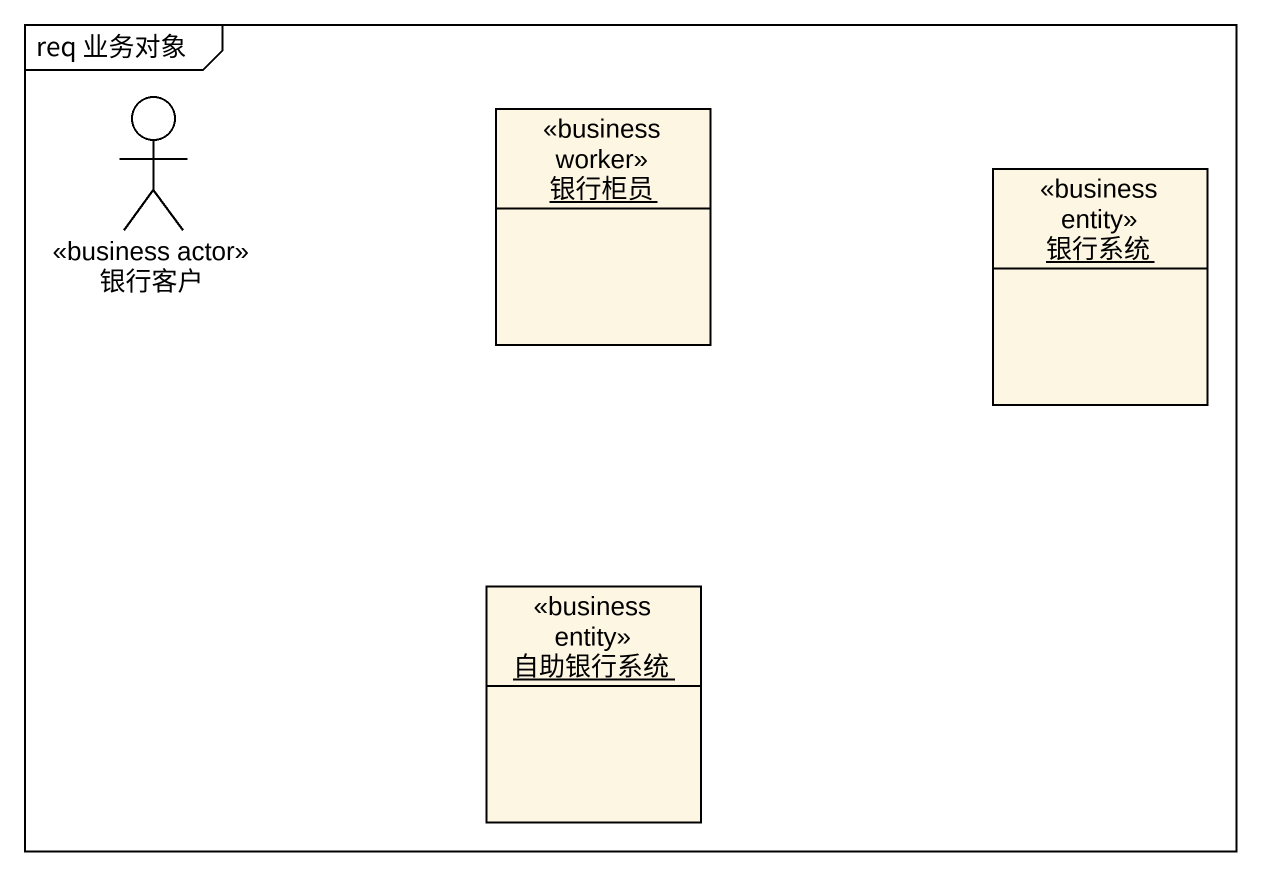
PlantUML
@startuml
mainframe req 业务对象
allowmixing
hide circle
hide empty members
actor 银行客户 <<business actor>>
object 银行柜员 <<business worker>>
object 银行系统 <<business entity>>
object 自助银行系统 <<business entity>>
@enduml
